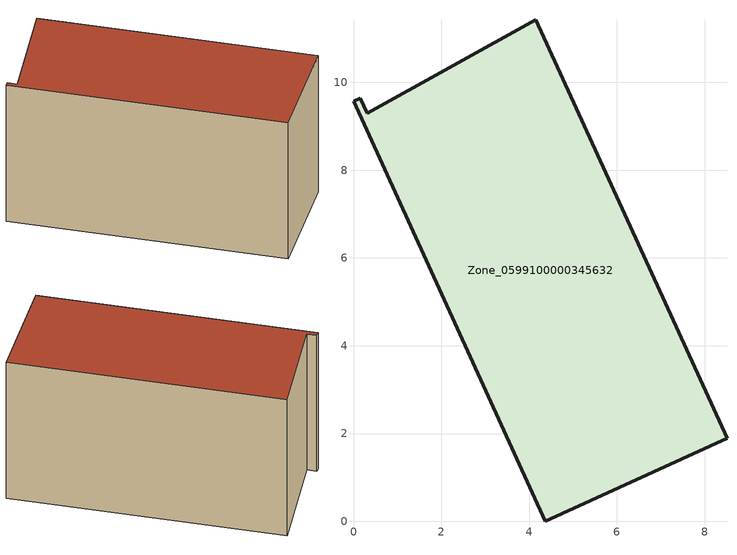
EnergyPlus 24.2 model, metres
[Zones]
Zone_0599100000345632
 floor ground (C_G): 4.15,11.43 8.51,1.9 4.37,0 0,9.56 0.15,9.64 0.31,9.3 z0
 wall outside (C_F): 4.37,0 8.51,1.9 4.15,11.43 0.31,9.3 0.15,9.64 0,9.56 4.37,0 z0:5.87
 roof outside (C_R): 8.51,1.9 4.15,11.43 0.31,9.3 0.15,9.64 0,9.56 4.37,0 z5.87
[BUILDING]
Pand.0599100000345632: North Axis=0; Terrain=City; Loads Convergence Tolerance Value=0.04; Temperature Convergence Tolerance Value=0.4; Solar Distribution=FullExterior; Maximum Number of Warmup Days=25; Minimum Number of Warmup Days=1
[Site:Location]
Rotterdam.The.Hague.AP_ZH_NLD Design_Conditions: Latitude=51.96; Longitude=4.45; Time Zone=1; Elevation=-4.5
[SITE:GROUNDTEMPERATURE:BUILDINGSURFACE]
18, 18, 18, 18, 18, 18, 18, 18, 18, 18, 18, 18
[MATERIAL] Thermal Absorptance=0.9; Solar Absorptance=0.7; Visible Absorptance=0.7
Name | Roughness | Thickness | Conductivity | Density | Specific Heat
G.TC.1992-2005 | MediumSmooth | 0.15 | 0.06 | 540 | 1210
F.TC.1992-2005 | Rough | 0.3 | 0.12 | 1920 | 840
R.TC.1992-2005 | MediumRough | 0.2 | 0.08 | 1500 | 1000
[CONSTRUCTION]
C_G: G.TC.1992-2005
C_F: F.TC.1992-2005
C_R: R.TC.1992-2005
[ZONE]
Zone_0599100000345632: Type=1; Multiplier=1; Ceiling Height=Autocalculate; Volume=Autocalculate; Floor Area=autocalculate; Part of Total Floor Area=Yes
[ZONEINFILTRATION:DESIGNFLOWRATE]
Infil_Zone_0599100000345632: Zone or ZoneList or Space or SpaceList=Zone_0599100000345632; Schedule=AlwaysOn; Design Flow Rate Calculation Method=Flow/Area; Flow Rate per Floor Area=0.0015; Constant Term Coefficient=1; Temperature Term Coefficient=0; Velocity Term Coefficient=0; Velocity Squared Term Coefficient=0
[HVACTEMPLATE:ZONE:IDEALLOADSAIRSYSTEM]
Zone_0599100000345632: Maximum Heating Supply Air Temperature=50; Minimum Cooling Supply Air Temperature=13; Maximum Heating Supply Air Humidity Ratio=0.0156; Minimum Cooling Supply Air Humidity Ratio=0.0077; Heating Limit=NoLimit; Cooling Limit=NoLimit; Dehumidification Control Type=ConstantSensibleHeatRatio; Cooling Sensible Heat Ratio=0.7; Dehumidification Setpoint=60; Humidification Control Type=None; Humidification Setpoint=30; Outdoor Air Method=None; Outdoor Air Flow Rate per Person=0.00944; Outdoor Air Flow Rate per Zone Floor Area=0; Outdoor Air Flow Rate per Zone=0; Demand Controlled Ventilation Type=None; Outdoor Air Economizer Type=NoEconomizer; Heat Recovery Type=None; Sensible Heat Recovery Effectiveness=0.7; Latent Heat Recovery Effectiveness=0.65
[ZONECONTROL:THERMOSTAT]
ThermostatControl_Zone_0599100000345632: Zone or ZoneList=Zone_0599100000345632; Control Type Schedule=DualSetpointControlType; Control 1=Thermostat_Zone_0599100000345632; Temperature Difference Between Cutout And Setpoint=0
[THERMOSTATSETPOINT:DUALSETPOINT]
Thermostat_Zone_0599100000345632: Heating Setpoint Temperature Schedule=HeatingSetpoint_Zone_0599100000345632; Cooling Setpoint Temperature Schedule=CoolingSetpoint_Zone_0599100000345632
[SCHEDULE:COMPACT]
HeatingSetpoint_Zone_0599100000345632: Through: 12/31, For: AllDays, Until: 24:00, 21
CoolingSetpoint_Zone_0599100000345632: Through: 12/31, For: AllDays, Until: 24:00, 24
DualSetpointControlType: Through: 12/31, For: AllDays, Until: 24:00, 4
AlwaysOn: Through: 12/31, For: AllDays, Until: 24:00, 1
